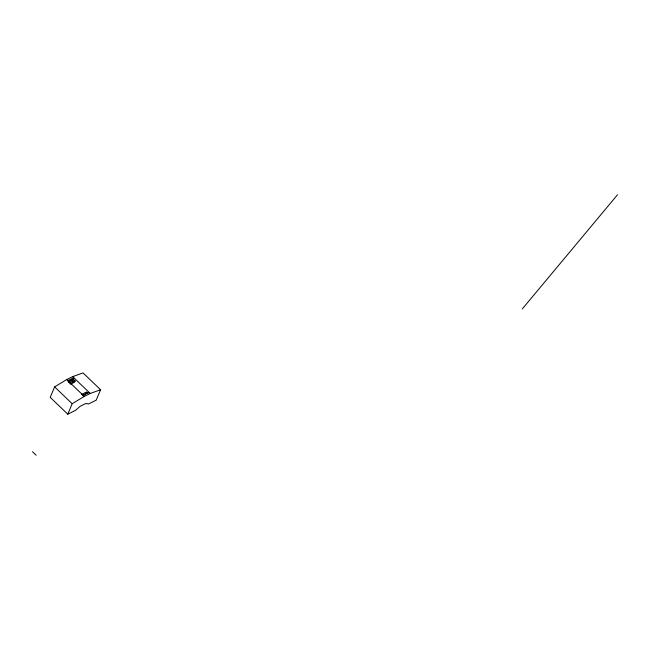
<?xml version="1.0" encoding="UTF-8"?>
<svg xmlns="http://www.w3.org/2000/svg" width="650" height="650" viewBox="0 0 650 650"><rect width="100%" height="100%" fill="white"/><g stroke="black" fill="none" stroke-linecap="round" stroke-linejoin="round"><path stroke-width="0.97" d="M54.624 386.888L50.212 397.345L67.771 414.18L75.579 410.337L80.08 406.331L86.044 403.398L88.359 404.04L96.176 400.197L100.587 389.748L83.029 372.913L72.686 376.634L66.722 379.567L54.624 386.888L72.183 403.723L67.771 414.18M68.087 381.648L73.206 379.129L73.808 377.707L67.844 380.64M73.206 379.129L75.156 380.998L74.669 382.143L70.411 384.239M522.324 308.888L617.5 194.773M72.183 403.723L84.281 396.402L90.244 393.469L100.587 389.748M70.038 383.516L75.156 380.998M81.461 394.461L86.572 391.95L87.872 393.193M83.159 395.33L89.123 392.397M72.686 376.634L90.244 393.469M66.722 379.567L84.281 396.402M32.5 451.709L36.164 455.227M68.591 382.379A1.016 0.674 22.9 0 1 70.005 383.126M71.232 381.03A1.016 0.674 22.9 0 1 72.881 381.899M85.54 394.192A1.048 0.691 22.9 0 1 85.556 393.177A1.048 0.691 22.9 0 1 86.97 393.494M82.68 395.541A1.016 0.674 22.9 0 1 82.737 394.558A1.016 0.674 22.9 0 1 84.118 394.908M71.549 380.689A1.016 0.674 22.9 0 0 73.231 381.071A1.016 0.674 22.9 0 0 72.402 379.827A1.016 0.674 22.9 0 0 71.549 380.689M68.705 382.111A1.016 0.674 22.9 0 0 70.387 382.493A1.016 0.674 22.9 0 0 69.558 381.249A1.016 0.674 22.9 0 0 68.705 382.111"/></g></svg>
